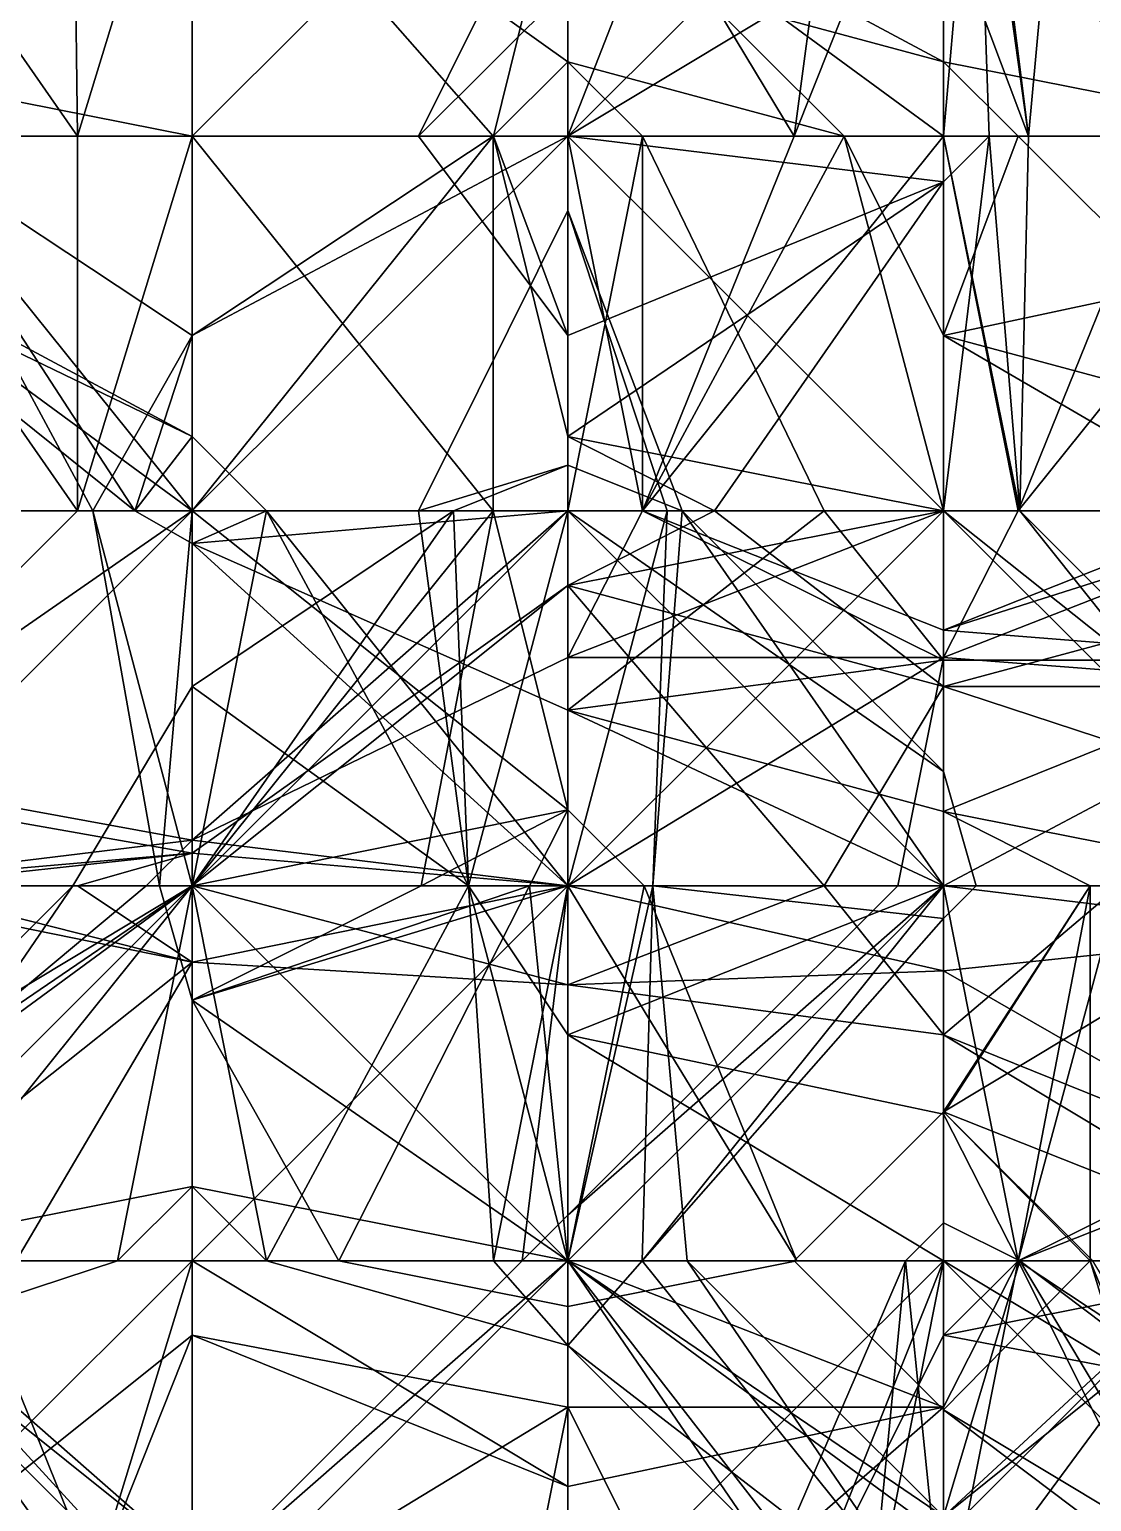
# Model space of a CAD drawing. Header units: metres. Extents: x 15 to 162, y 15 to 204.
# Drawn here: x 119.36 to 136.6, y 56.93 to 80.81 of the extents above; entities that cross this region are included whole.
import ezdxf

# ---------------------------------------------------------------- set-up
doc = ezdxf.new("R2010")
doc.units = ezdxf.units.M

msp = doc.modelspace()

# ---------------------------------------------------------------- linework, layer by layer
at = {"layer": 'fALFF_NINET_XXX_pre-post.nii', "color": 116, "linetype": 'CONTINUOUS'}
for points in [[(120.1414, 79.083336, 141.67741), (115.9, 85.166664, 145.70572), (120.062584, 85.166664, 141.67741)], [(115.9, 79.083336, 144.44263), (115.9, 85.166664, 145.70572), (120.1414, 79.083336, 141.67741)], [(120.062584, 85.166664, 141.67741), (122, 85.166664, 139.33008), (120.1414, 79.083336, 141.67741)], [(122, 85.166664, 139.33008), (122, 79.083336, 141.16353), (120.1414, 79.083336, 141.67741)], [(128.1, 79.083336, 139.33008), (122, 79.083336, 141.16353), (128.1, 85.166664, 140.11661)], [(128.1, 85.166664, 140.11661), (122, 79.083336, 141.16353), (122, 85.166664, 139.33008)], [(128.1, 81.93289, 41.322582), (134.2, 80.290344, 41.322582), (134.2, 85.166664, 43.669926)], [(128.1, 81.5023, 106.258064), (134.2, 85.166664, 104.45943), (128.1, 79.083336, 103.91071)], [(128.1, 79.083336, 103.91071), (134.2, 85.166664, 104.45943), (134.2, 79.083336, 105.658516)], [(134.2, 82.7477, 118.064514), (130.48282, 85.166664, 112.16129), (128.1, 79.083336, 114.03621)], [(128.1, 83.959656, 112.16129), (128.1, 79.083336, 114.03621), (130.48282, 85.166664, 112.16129)], [(131.7744, 79.083336, 135.7742), (128.1, 85.166664, 140.11661), (132.58717, 85.166664, 135.7742)], [(128.1, 79.083336, 139.33008), (128.1, 85.166664, 140.11661), (131.7744, 79.083336, 135.7742)], [(134.2, 85.166664, 132.63617), (134.2, 79.083336, 133.42685), (131.7744, 79.083336, 135.7742)], [(132.58717, 85.166664, 135.7742), (134.2, 85.166664, 132.63617), (131.7744, 79.083336, 135.7742)], [(134.2, 80.290344, 41.322582), (140.3, 79.083336, 43.669926), (134.2, 85.166664, 43.669926)], [(134.2, 85.166664, 43.669926), (140.3, 79.083336, 43.669926), (140.3, 85.166664, 43.197506)], [(134.73102, 85.166664, 106.258064), (134.94344, 79.083336, 106.258064), (134.2, 79.083336, 105.658516)], [(134.2, 85.166664, 104.45943), (134.73102, 85.166664, 106.258064), (134.2, 79.083336, 105.658516)], [(134.2, 82.7477, 118.064514), (135.58139, 79.083336, 112.16129), (136.13742, 85.166664, 118.064514)], [(137.8744, 79.083336, 129.87097), (134.2, 85.166664, 132.63617), (138.4414, 85.166664, 129.87097)], [(134.2, 79.083336, 133.42685), (134.2, 85.166664, 132.63617), (137.8744, 79.083336, 129.87097)], [(134.94344, 79.083336, 106.258064), (134.73102, 85.166664, 106.258064), (135.58139, 79.083336, 112.16129)], [(135.58139, 79.083336, 112.16129), (134.73102, 85.166664, 106.258064), (134.81953, 85.166664, 112.16129)], [(136.13742, 85.166664, 118.064514), (135.58139, 79.083336, 112.16129), (134.81953, 85.166664, 112.16129)], [(122, 79.083336, 30.685198), (122, 84.63709, 35.419353), (115.9, 80.290344, 29.516129)], [(122, 84.63709, 35.419353), (115.9, 83.96193, 35.419353), (115.9, 80.290344, 29.516129)], [(126.88969, 79.083336, 29.516129), (122, 84.63709, 35.419353), (122, 79.083336, 30.685198)], [(126.88969, 79.083336, 29.516129), (128.1, 80.290344, 29.516129), (122, 84.63709, 35.419353)], [(128.1, 80.290344, 29.516129), (128.1, 83.55825, 35.419353), (122, 84.63709, 35.419353)], [(125.67441, 79.083336, 106.258064), (126.89195, 79.083336, 112.16129), (128.1, 83.959656, 112.16129)], [(128.1, 81.5023, 106.258064), (125.67441, 79.083336, 106.258064), (128.1, 83.959656, 112.16129)], [(126.89195, 79.083336, 112.16129), (128.1, 79.083336, 114.03621), (128.1, 83.959656, 112.16129)], [(128.1, 83.55825, 35.419353), (128.1, 80.290344, 29.516129), (132.58717, 79.083336, 35.419353)], [(134.2, 79.083336, 40.151306), (128.1, 83.55825, 35.419353), (132.58717, 79.083336, 35.419353)], [(134.2, 79.083336, 40.151306), (134.2, 80.290344, 41.322582), (128.1, 83.55825, 35.419353)], [(134.2, 80.290344, 41.322582), (128.1, 81.93289, 41.322582), (128.1, 83.55825, 35.419353)], [(134.2, 82.7477, 118.064514), (128.1, 79.083336, 114.03621), (134.2, 79.083336, 114.50864)], [(134.2, 82.7477, 118.064514), (134.2, 79.083336, 114.50864), (135.58139, 79.083336, 112.16129)], [(128.1, 79.083336, 103.91071), (125.67441, 79.083336, 106.258064), (128.1, 81.5023, 106.258064)], [(122, 79.083336, 30.685198), (115.9, 80.290344, 29.516129), (117.11031, 79.083336, 29.516129)], [(128.1, 79.083336, 22.44163), (128.1, 80.290344, 23.612904), (126.88969, 79.083336, 23.612904)], [(126.88969, 79.083336, 23.612904), (128.1, 80.290344, 29.516129), (126.88969, 79.083336, 29.516129)], [(128.1, 80.290344, 23.612904), (128.1, 80.290344, 29.516129), (126.88969, 79.083336, 23.612904)], [(129.31032, 79.083336, 23.612904), (128.1, 80.290344, 23.612904), (128.1, 79.083336, 22.44163)], [(129.31032, 79.083336, 29.516129), (128.1, 80.290344, 23.612904), (129.31032, 79.083336, 23.612904)], [(128.1, 80.290344, 29.516129), (128.1, 80.290344, 23.612904), (129.31032, 79.083336, 29.516129)], [(132.58717, 79.083336, 35.419353), (128.1, 80.290344, 29.516129), (129.31032, 79.083336, 29.516129)], [(135.41031, 79.083336, 41.322582), (134.2, 80.290344, 41.322582), (134.2, 79.083336, 40.151306)], [(134.2, 80.290344, 41.322582), (135.41031, 79.083336, 41.322582), (140.3, 79.083336, 43.669926)], [(121.0707, 73, 17.709677), (117.11031, 79.083336, 23.612904), (115.9, 77.15121, 17.709677)], [(120.1414, 73, 141.67741), (115.9, 79.083336, 144.44263), (120.1414, 79.083336, 141.67741)], [(115.9, 73, 144.44263), (115.9, 79.083336, 144.44263), (120.1414, 73, 141.67741)], [(121.0707, 73, 17.709677), (122, 75.84956, 23.612904), (117.11031, 79.083336, 23.612904)], [(122, 75.84956, 23.612904), (120.38717, 73, 29.516129), (117.11031, 79.083336, 23.612904)], [(117.11031, 79.083336, 23.612904), (120.38717, 73, 29.516129), (117.11031, 79.083336, 29.516129)], [(122, 73, 30.852959), (122, 79.083336, 30.685198), (117.11031, 79.083336, 29.516129)], [(120.38717, 73, 29.516129), (122, 73, 30.852959), (117.11031, 79.083336, 29.516129)], [(122, 79.083336, 141.16353), (122, 73, 140.95796), (120.1414, 73, 141.67741)], [(120.1414, 79.083336, 141.67741), (122, 79.083336, 141.16353), (120.1414, 73, 141.67741)], [(122, 75.84956, 23.612904), (128.1, 79.083336, 22.44163), (126.88969, 79.083336, 23.612904)], [(122, 75.84956, 23.612904), (122, 73, 19.508316), (128.1, 79.083336, 22.44163)], [(122, 73, 19.508316), (128.1, 73, 19.5846), (128.1, 79.083336, 22.44163)], [(122, 73, 26.378098), (122, 75.84956, 23.612904), (126.88969, 79.083336, 23.612904)], [(122, 73, 26.378098), (126.88969, 79.083336, 23.612904), (126.88969, 73, 29.516129)], [(126.88969, 73, 29.516129), (126.88969, 79.083336, 29.516129), (122, 79.083336, 30.685198)], [(122, 73, 30.852959), (126.88969, 73, 29.516129), (122, 79.083336, 30.685198)], [(128.1, 73, 136.94547), (122, 73, 140.95796), (128.1, 79.083336, 139.33008)], [(128.1, 79.083336, 139.33008), (122, 73, 140.95796), (122, 79.083336, 141.16353)], [(128.1, 79.083336, 103.91071), (128.1, 75.84956, 106.258064), (125.67441, 79.083336, 106.258064)], [(125.67441, 79.083336, 106.258064), (128.1, 75.84956, 106.258064), (126.89195, 79.083336, 112.16129)], [(126.88969, 73, 29.516129), (126.88969, 79.083336, 23.612904), (126.88969, 79.083336, 29.516129)], [(128.1, 75.84956, 106.258064), (128.1, 74.20701, 112.16129), (126.89195, 79.083336, 112.16129)], [(128.1, 74.20701, 112.16129), (128.1, 79.083336, 114.03621), (126.89195, 79.083336, 112.16129)], [(129.31032, 79.083336, 23.612904), (128.1, 73, 19.5846), (132.26257, 73, 23.612904)], [(128.1, 79.083336, 22.44163), (128.1, 73, 19.5846), (129.31032, 79.083336, 23.612904)], [(128.1, 79.083336, 103.91071), (134.2, 79.083336, 105.658516), (134.2, 78.34193, 106.258064)], [(128.1, 75.84956, 106.258064), (128.1, 79.083336, 103.91071), (134.2, 78.34193, 106.258064)], [(128.1, 74.20701, 112.16129), (134.2, 73, 113.95993), (128.1, 79.083336, 114.03621)], [(128.1, 79.083336, 114.03621), (134.2, 73, 113.95993), (134.2, 79.083336, 114.50864)], [(129.31032, 73, 135.7742), (128.1, 79.083336, 139.33008), (131.7744, 79.083336, 135.7742)], [(128.1, 73, 136.94547), (128.1, 79.083336, 139.33008), (129.31032, 73, 135.7742)], [(132.26257, 73, 23.612904), (129.31032, 73, 29.516129), (129.31032, 79.083336, 23.612904)], [(129.31032, 73, 29.516129), (129.31032, 79.083336, 29.516129), (129.31032, 79.083336, 23.612904)], [(134.2, 73, 32.65416), (132.58717, 79.083336, 35.419353), (129.31032, 73, 29.516129)], [(129.31032, 73, 29.516129), (132.58717, 79.083336, 35.419353), (129.31032, 79.083336, 29.516129)], [(134.2, 79.083336, 133.42685), (134.2, 73, 131.04224), (129.31032, 73, 135.7742)], [(131.7744, 79.083336, 135.7742), (134.2, 79.083336, 133.42685), (129.31032, 73, 135.7742)], [(134.2, 73, 32.65416), (134.2, 75.84956, 35.419353), (132.58717, 79.083336, 35.419353)], [(134.2, 75.84956, 35.419353), (134.2, 79.083336, 40.151306), (132.58717, 79.083336, 35.419353)], [(135.41031, 79.083336, 41.322582), (134.2, 79.083336, 40.151306), (134.2, 75.84956, 35.419353)], [(135.41031, 79.083336, 41.322582), (134.2, 75.84956, 35.419353), (140.3, 74.20701, 41.322582)], [(134.2, 78.34193, 106.258064), (134.2, 79.083336, 105.658516), (134.94344, 79.083336, 106.258064)], [(134.2, 73, 111.44183), (134.2, 78.34193, 106.258064), (134.94344, 79.083336, 106.258064)], [(134.2, 73, 111.44183), (134.94344, 79.083336, 106.258064), (135.43906, 73, 112.16129)], [(135.43906, 73, 112.16129), (135.58139, 79.083336, 112.16129), (134.2, 79.083336, 114.50864)], [(134.2, 73, 113.95993), (135.43906, 73, 112.16129), (134.2, 79.083336, 114.50864)], [(135.41031, 73, 129.87097), (134.2, 79.083336, 133.42685), (137.8744, 79.083336, 129.87097)], [(134.2, 73, 131.04224), (134.2, 79.083336, 133.42685), (135.41031, 73, 129.87097)], [(135.43906, 73, 112.16129), (134.94344, 79.083336, 106.258064), (135.58139, 79.083336, 112.16129)], [(140.3, 74.20701, 41.322582), (140.3, 79.083336, 43.669926), (135.41031, 79.083336, 41.322582)], [(140.3, 79.083336, 127.99605), (140.3, 73, 126.73294), (135.41031, 73, 129.87097)], [(137.8744, 79.083336, 129.87097), (140.3, 79.083336, 127.99605), (135.41031, 73, 129.87097)], [(130.48282, 73, 112.16129), (128.1, 74.20701, 112.16129), (134.2, 78.34193, 106.258064)], [(128.1, 74.20701, 112.16129), (128.1, 75.84956, 106.258064), (134.2, 78.34193, 106.258064)], [(130.48282, 73, 112.16129), (134.2, 78.34193, 106.258064), (134.2, 73, 111.44183)], [(128.1, 73, 44.87846), (125.67441, 73, 47.225807), (128.1, 77.87632, 47.225807)], [(128.1, 77.87632, 47.225807), (125.67441, 73, 47.225807), (128.1, 73.7414, 53.129032)], [(129.71283, 73, 47.225807), (128.1, 73, 44.87846), (128.1, 77.87632, 47.225807)], [(129.95859, 73, 53.129032), (129.71283, 73, 47.225807), (128.1, 77.87632, 47.225807)], [(128.1, 73.7414, 53.129032), (129.95859, 73, 53.129032), (128.1, 77.87632, 47.225807)], [(122, 73, 10.635177), (115.9, 77.474915, 11.806452), (115.9, 73, 7.464026)], [(122, 74.20701, 11.806452), (115.9, 77.474915, 11.806452), (122, 73, 10.635177)], [(115.9, 77.15121, 17.709677), (115.9, 77.474915, 11.806452), (122, 74.20701, 11.806452)], [(121.0707, 73, 17.709677), (115.9, 77.15121, 17.709677), (122, 74.20701, 11.806452)], [(140.3, 74.20701, 29.516129), (140.3, 77.15121, 35.419353), (134.2, 75.84956, 35.419353)], [(140.3, 74.20701, 41.322582), (134.2, 75.84956, 35.419353), (140.3, 77.15121, 35.419353)], [(122, 75.84956, 23.612904), (122, 73, 26.378098), (120.38717, 73, 29.516129)], [(121.0707, 73, 17.709677), (122, 73, 19.508316), (122, 75.84956, 23.612904)], [(139.08969, 73, 29.516129), (134.2, 75.84956, 35.419353), (134.2, 73, 32.65416)], [(139.08969, 73, 29.516129), (140.3, 74.20701, 29.516129), (134.2, 75.84956, 35.419353)], [(121.0707, 73, 17.709677), (122, 74.20701, 11.806452), (122, 73, 14.112399)], [(123.21031, 73, 11.806452), (122, 74.20701, 11.806452), (122, 73, 10.635177)], [(123.21031, 73, 11.806452), (122, 73, 14.112399), (122, 74.20701, 11.806452)], [(128.1, 74.20701, 112.16129), (130.48282, 73, 112.16129), (134.2, 73, 113.95993)], [(125.67441, 73, 47.225807), (126.24141, 73, 53.129032), (128.1, 73.7414, 53.129032)], [(126.24141, 73, 53.129032), (128.1, 73, 53.72858), (128.1, 73.7414, 53.129032)], [(129.95859, 73, 53.129032), (128.1, 73.7414, 53.129032), (128.1, 73, 53.72858)], [(122, 66.916664, 7.464026), (122, 73, 10.635177), (115.9, 66.916664, 7.072296)], [(122, 73, 10.635177), (115.9, 73, 7.464026), (115.9, 66.916664, 7.072296)], [(122, 73, 140.95796), (115.9, 68.77018, 141.67741), (120.1414, 73, 141.67741)], [(122, 67.65807, 135.7742), (115.9, 68.77018, 141.67741), (122, 73, 140.95796)], [(115.9, 68.77018, 141.67741), (115.9, 73, 144.44263), (120.1414, 73, 141.67741)], [(120.38717, 73, 29.516129), (122, 73, 26.378098), (121.46897, 66.916664, 29.516129)], [(122, 66.916664, 30.115675), (122, 73, 30.852959), (120.38717, 73, 29.516129)], [(121.46897, 66.916664, 29.516129), (122, 66.916664, 30.115675), (120.38717, 73, 29.516129)], [(122, 73, 14.112399), (122, 72.47043, 17.709677), (121.0707, 73, 17.709677)], [(122, 72.47043, 17.709677), (122, 73, 19.508316), (121.0707, 73, 17.709677)], [(122, 73, 26.378098), (122, 66.916664, 28.916582), (121.46897, 66.916664, 29.516129)], [(123.21031, 73, 11.806452), (122, 66.916664, 7.464026), (126.48717, 66.916664, 11.806452)], [(122, 73, 10.635177), (122, 66.916664, 7.464026), (123.21031, 73, 11.806452)], [(128.1, 66.916664, 14.944483), (122, 72.47043, 17.709677), (123.21031, 73, 11.806452)], [(123.21031, 73, 11.806452), (122, 72.47043, 17.709677), (122, 73, 14.112399)], [(122, 72.47043, 17.709677), (128.1, 69.76623, 17.709677), (128.1, 73, 19.5846)], [(122, 73, 19.508316), (122, 72.47043, 17.709677), (128.1, 73, 19.5846)], [(126.88969, 73, 29.516129), (125.717186, 66.916664, 29.516129), (122, 66.916664, 28.916582)], [(122, 73, 26.378098), (126.88969, 73, 29.516129), (122, 66.916664, 28.916582)], [(126.88969, 73, 29.516129), (122, 73, 30.852959), (128.1, 68.15234, 35.419353)], [(122, 73, 30.852959), (122, 66.916664, 30.115675), (128.1, 68.15234, 35.419353)], [(122, 70.15044, 53.129032), (126.24141, 73, 53.129032), (126.48717, 66.916664, 47.225807)], [(126.24141, 73, 53.129032), (122, 70.15044, 53.129032), (122, 66.916664, 54.68983)], [(126.24141, 73, 53.129032), (122, 66.916664, 54.68983), (128.1, 73, 53.72858)], [(128.1, 73, 53.72858), (122, 66.916664, 54.68983), (128.1, 66.916664, 54.68983)], [(122, 67.65807, 135.7742), (128.1, 73, 136.94547), (128.1, 70.623695, 135.7742)], [(122, 73, 140.95796), (128.1, 73, 136.94547), (122, 67.65807, 135.7742)], [(128.1, 66.916664, 14.944483), (123.21031, 73, 11.806452), (126.48717, 66.916664, 11.806452)], [(125.67441, 73, 47.225807), (128.1, 73, 44.87846), (126.48717, 66.916664, 47.225807)], [(126.24141, 73, 53.129032), (125.67441, 73, 47.225807), (126.48717, 66.916664, 47.225807)], [(125.717186, 66.916664, 29.516129), (126.88969, 73, 29.516129), (128.1, 68.15234, 35.419353)], [(128.1, 73, 44.87846), (128.1, 66.916664, 42.49386), (126.48717, 66.916664, 47.225807)], [(132.26257, 73, 23.612904), (128.1, 73, 19.5846), (128.1, 69.76623, 17.709677)], [(132.26257, 73, 23.612904), (128.1, 69.76623, 17.709677), (134.2, 70.58104, 23.612904)], [(129.71283, 73, 47.225807), (129.48138, 66.916664, 47.225807), (128.1, 66.916664, 42.49386)], [(128.1, 73, 44.87846), (129.71283, 73, 47.225807), (128.1, 66.916664, 42.49386)], [(134.2, 68.77018, 53.129032), (129.95859, 73, 53.129032), (128.1, 73, 53.72858)], [(134.2, 68.77018, 53.129032), (128.1, 73, 53.72858), (134.2, 66.916664, 53.64293)], [(134.2, 66.916664, 53.64293), (128.1, 73, 53.72858), (128.1, 66.916664, 54.68983)], [(128.1, 71.79299, 112.16129), (130.48282, 73, 112.16129), (134.2, 73, 111.44183)], [(128.1, 71.79299, 112.16129), (134.2, 73, 111.44183), (128.1, 66.916664, 110.28637)], [(128.1, 66.916664, 110.28637), (134.2, 73, 111.44183), (134.2, 66.916664, 109.81394)], [(128.1, 71.79299, 112.16129), (134.2, 70.15044, 118.064514), (130.48282, 73, 112.16129)], [(134.2, 73, 131.04224), (128.1, 70.623695, 135.7742), (129.31032, 73, 135.7742)], [(134.2, 70.623695, 129.87097), (128.1, 70.623695, 135.7742), (134.2, 73, 131.04224)], [(128.1, 70.623695, 135.7742), (128.1, 73, 136.94547), (129.31032, 73, 135.7742)], [(134.2, 70.58104, 23.612904), (134.2, 71.06787, 29.516129), (129.31032, 73, 29.516129)], [(132.26257, 73, 23.612904), (134.2, 70.58104, 23.612904), (129.31032, 73, 29.516129)], [(134.2, 71.06787, 29.516129), (134.2, 73, 32.65416), (129.31032, 73, 29.516129)], [(134.2, 66.916664, 52.529488), (129.48138, 66.916664, 47.225807), (129.95859, 73, 53.129032)], [(129.48138, 66.916664, 47.225807), (129.71283, 73, 47.225807), (129.95859, 73, 53.129032)], [(134.2, 66.916664, 52.529488), (129.95859, 73, 53.129032), (134.2, 68.77018, 53.129032)], [(130.48282, 73, 112.16129), (134.2, 70.15044, 118.064514), (134.2, 73, 113.95993)], [(140.3, 73, 28.344852), (139.08969, 73, 29.516129), (134.2, 71.06787, 29.516129)], [(140.3, 73, 28.344852), (134.2, 71.06787, 29.516129), (140.3, 70.58104, 23.612904)], [(134.2, 71.06787, 29.516129), (139.08969, 73, 29.516129), (134.2, 73, 32.65416)], [(135.43906, 73, 112.16129), (140.3, 66.916664, 110.36265), (134.2, 73, 111.44183)], [(134.2, 73, 111.44183), (140.3, 66.916664, 110.36265), (134.2, 66.916664, 109.81394)], [(134.2, 73, 113.95993), (140.3, 68.15234, 112.16129), (135.43906, 73, 112.16129)], [(134.2, 73, 113.95993), (134.2, 70.15044, 118.064514), (140.3, 68.15234, 112.16129)], [(140.3, 73, 126.73294), (134.2, 70.623695, 129.87097), (135.41031, 73, 129.87097)], [(140.3, 70.15044, 123.96774), (134.2, 70.623695, 129.87097), (140.3, 73, 126.73294)], [(134.2, 70.623695, 129.87097), (134.2, 73, 131.04224), (135.41031, 73, 129.87097)], [(135.43906, 73, 112.16129), (140.3, 68.15234, 112.16129), (140.3, 66.916664, 110.36265)], [(128.1, 66.916664, 14.944483), (128.1, 69.76623, 17.709677), (122, 72.47043, 17.709677)], [(128.1, 71.79299, 112.16129), (128.1, 66.916664, 110.28637), (122, 67.44624, 112.16129)], [(128.1, 71.79299, 112.16129), (122, 67.44624, 112.16129), (122, 66.916664, 113.36038)], [(128.1, 66.916664, 114.03621), (128.1, 71.79299, 112.16129), (122, 66.916664, 113.36038)], [(128.1, 71.79299, 112.16129), (132.26257, 66.916664, 118.064514), (134.2, 70.15044, 118.064514)], [(128.1, 71.79299, 112.16129), (128.1, 66.916664, 114.03621), (132.26257, 66.916664, 118.064514)], [(134.2, 70.15044, 118.064514), (140.3, 71.79299, 118.064514), (140.3, 68.15234, 112.16129)], [(134.2, 70.15044, 118.064514), (140.3, 70.15044, 123.96774), (140.3, 71.79299, 118.064514)], [(140.3, 70.58104, 23.612904), (134.2, 71.06787, 29.516129), (134.2, 70.58104, 23.612904)], [(128.1, 70.623695, 135.7742), (128.1, 66.916664, 135.05473), (122, 67.65807, 135.7742)], [(134.2, 70.623695, 129.87097), (128.1, 66.916664, 135.05473), (128.1, 70.623695, 135.7742)], [(134.2, 70.623695, 129.87097), (133.45656, 66.916664, 129.87097), (128.1, 66.916664, 135.05473)], [(134.2, 70.58104, 23.612904), (128.1, 69.76623, 17.709677), (134.2, 68.12368, 17.709677)], [(134.2, 66.916664, 128.07233), (133.45656, 66.916664, 129.87097), (134.2, 70.623695, 129.87097)], [(140.3, 70.15044, 123.96774), (134.2, 66.916664, 128.07233), (134.2, 70.623695, 129.87097)], [(140.3, 66.916664, 18.90877), (140.3, 70.58104, 23.612904), (134.2, 68.12368, 17.709677)], [(140.3, 70.58104, 23.612904), (134.2, 70.58104, 23.612904), (134.2, 68.12368, 17.709677)], [(122, 66.916664, 51.568233), (120.062584, 66.916664, 53.129032), (122, 70.15044, 53.129032)], [(120.062584, 66.916664, 53.129032), (122, 66.916664, 54.68983), (122, 70.15044, 53.129032)], [(122, 70.15044, 53.129032), (126.48717, 66.916664, 47.225807), (122, 66.916664, 51.568233)], [(132.26257, 66.916664, 118.064514), (134.2, 66.916664, 121.202545), (134.2, 70.15044, 118.064514)], [(134.2, 66.916664, 121.202545), (137.05737, 66.916664, 123.96774), (140.3, 70.15044, 123.96774)], [(134.2, 66.916664, 121.202545), (140.3, 70.15044, 123.96774), (134.2, 70.15044, 118.064514)], [(140.3, 70.15044, 123.96774), (137.05737, 66.916664, 123.96774), (134.2, 66.916664, 128.07233)], [(134.2, 66.916664, 15.403729), (128.1, 69.76623, 17.709677), (128.1, 66.916664, 14.944483)], [(134.2, 68.12368, 17.709677), (128.1, 69.76623, 17.709677), (134.2, 66.916664, 15.403729)], [(122, 67.65807, 135.7742), (115.9, 66.916664, 140.95796), (115.9, 68.77018, 141.67741)], [(134.73102, 66.916664, 53.129032), (134.2, 66.916664, 52.529488), (134.2, 68.77018, 53.129032)], [(134.73102, 66.916664, 53.129032), (134.2, 68.77018, 53.129032), (134.2, 66.916664, 53.64293)], [(115.9, 66.916664, 109.39609), (122, 67.44624, 112.16129), (115.9, 68.525085, 106.258064)], [(117.10805, 66.916664, 106.258064), (115.9, 68.525085, 106.258064), (122, 67.44624, 112.16129)], [(127.48047, 66.916664, 35.419353), (128.1, 68.15234, 35.419353), (122, 66.916664, 30.115675)], [(125.717186, 66.916664, 29.516129), (128.1, 68.15234, 35.419353), (128.1, 66.916664, 31.822077)], [(127.48047, 66.916664, 35.419353), (128.1, 66.916664, 39.016632), (128.1, 68.15234, 35.419353)], [(128.1, 66.916664, 31.822077), (128.1, 68.15234, 35.419353), (129.33907, 66.916664, 35.419353)], [(129.33907, 66.916664, 35.419353), (128.1, 68.15234, 35.419353), (128.1, 66.916664, 39.016632)], [(136.58281, 66.916664, 17.709677), (134.2, 68.12368, 17.709677), (134.2, 66.916664, 15.403729)], [(140.3, 66.916664, 18.90877), (134.2, 68.12368, 17.709677), (136.58281, 66.916664, 17.709677)], [(122, 67.65807, 135.7742), (121.25656, 66.916664, 135.7742), (115.9, 66.916664, 140.95796)], [(122, 66.916664, 135.05473), (121.25656, 66.916664, 135.7742), (122, 67.65807, 135.7742)], [(128.1, 66.916664, 135.05473), (122, 66.916664, 135.05473), (122, 67.65807, 135.7742)], [(115.9, 66.916664, 109.39609), (120.1414, 66.916664, 112.16129), (122, 67.44624, 112.16129)], [(122, 66.916664, 111.64739), (117.10805, 66.916664, 106.258064), (122, 67.44624, 112.16129)], [(120.1414, 66.916664, 112.16129), (122, 66.916664, 113.36038), (122, 67.44624, 112.16129)], [(128.1, 66.916664, 110.28637), (122, 66.916664, 111.64739), (122, 67.44624, 112.16129)], [(122, 60.833332, 10.635177), (122, 66.916664, 7.464026), (115.9, 60.833332, 7.072296)], [(122, 66.916664, 7.464026), (115.9, 66.916664, 7.072296), (115.9, 60.833332, 7.072296)], [(117.10805, 60.833332, 47.225807), (115.9, 63.252293, 47.225807), (122, 66.916664, 51.568233)], [(120.062584, 66.916664, 53.129032), (122, 66.916664, 51.568233), (115.9, 62.76546, 53.129032)], [(115.9, 63.252293, 47.225807), (115.9, 62.76546, 53.129032), (122, 66.916664, 51.568233)], [(120.062584, 66.916664, 53.129032), (115.9, 62.76546, 53.129032), (115.9, 60.833332, 57.86098)], [(120.062584, 66.916664, 53.129032), (115.9, 60.833332, 57.86098), (122, 66.916664, 54.68983)], [(122, 62.040344, 53.129032), (122, 66.916664, 54.68983), (115.9, 60.833332, 57.86098)], [(115.9, 66.916664, 109.39609), (115.9, 60.833332, 110.99002), (122, 65.68099, 112.16129)], [(115.9, 66.916664, 109.39609), (122, 65.68099, 112.16129), (120.1414, 66.916664, 112.16129)], [(115.9, 62.441753, 135.7742), (121.25656, 66.916664, 135.7742), (122, 66.916664, 135.05473)], [(115.9, 62.441753, 135.7742), (122, 66.916664, 135.05473), (115.9, 60.833332, 134.2134)], [(115.9, 60.833332, 134.2134), (122, 66.916664, 135.05473), (122, 60.833332, 135.05473)], [(115.9, 62.441753, 135.7742), (115.9, 66.916664, 140.95796), (121.25656, 66.916664, 135.7742)], [(120.78969, 60.833332, 53.129032), (117.10805, 60.833332, 47.225807), (122, 66.916664, 51.568233)], [(122, 66.916664, 111.64739), (122, 65.68099, 112.16129), (117.10805, 66.916664, 106.258064)], [(119.142624, 60.833332, 106.258064), (117.10805, 66.916664, 106.258064), (122, 65.68099, 112.16129)], [(122, 65.68099, 112.16129), (122, 66.916664, 113.36038), (120.1414, 66.916664, 112.16129)], [(120.78969, 60.833332, 53.129032), (122, 66.916664, 51.568233), (122, 62.040344, 53.129032)], [(122, 66.916664, 28.916582), (122, 65.06315, 29.516129), (121.46897, 66.916664, 29.516129)], [(122, 65.06315, 29.516129), (122, 66.916664, 30.115675), (121.46897, 66.916664, 29.516129)], [(126.48717, 66.916664, 11.806452), (122, 66.916664, 7.464026), (128.1, 60.833332, 8.250572)], [(122, 66.916664, 7.464026), (122, 60.833332, 10.635177), (128.1, 60.833332, 8.250572)], [(122, 65.06315, 29.516129), (122, 66.916664, 28.916582), (125.717186, 66.916664, 29.516129)], [(128.1, 66.916664, 31.822077), (128.1, 60.833332, 33.620716), (122, 65.06315, 29.516129)], [(128.1, 66.916664, 31.822077), (122, 65.06315, 29.516129), (125.717186, 66.916664, 29.516129)], [(122, 66.916664, 30.115675), (122, 65.06315, 29.516129), (127.48047, 66.916664, 35.419353)], [(124.38281, 60.833332, 35.419353), (127.48047, 66.916664, 35.419353), (122, 65.06315, 29.516129)], [(122, 66.916664, 51.568233), (123.21031, 60.833332, 53.129032), (122, 62.040344, 53.129032)], [(122, 66.916664, 51.568233), (126.48717, 66.916664, 47.225807), (123.21031, 60.833332, 53.129032)], [(122, 62.040344, 53.129032), (128.1, 60.833332, 54.68983), (122, 66.916664, 54.68983)], [(122, 66.916664, 54.68983), (128.1, 60.833332, 54.68983), (128.1, 66.916664, 54.68983)], [(122, 66.916664, 111.64739), (128.1, 66.916664, 110.28637), (128.1, 65.30825, 112.16129)], [(122, 65.68099, 112.16129), (122, 66.916664, 111.64739), (128.1, 65.30825, 112.16129)], [(122, 65.68099, 112.16129), (128.1, 65.30825, 112.16129), (128.1, 66.916664, 114.03621)], [(122, 66.916664, 113.36038), (122, 65.68099, 112.16129), (128.1, 66.916664, 114.03621)], [(127.35656, 60.833332, 129.87097), (122, 60.833332, 135.05473), (128.1, 66.916664, 135.05473)], [(122, 60.833332, 135.05473), (122, 66.916664, 135.05473), (128.1, 66.916664, 135.05473)], [(126.48717, 66.916664, 47.225807), (126.89195, 60.833332, 47.225807), (123.21031, 60.833332, 53.129032)], [(124.38281, 60.833332, 35.419353), (128.1, 60.833332, 39.016632), (127.48047, 66.916664, 35.419353)], [(126.48717, 66.916664, 11.806452), (128.1, 60.833332, 8.250572), (128.1, 64.4977, 11.806452)], [(128.1, 64.4977, 11.806452), (128.1, 66.916664, 14.944483), (126.48717, 66.916664, 11.806452)], [(126.48717, 66.916664, 47.225807), (128.1, 66.916664, 42.49386), (126.89195, 60.833332, 47.225807)], [(128.1, 66.916664, 42.49386), (128.1, 60.833332, 42.49386), (126.89195, 60.833332, 47.225807)], [(127.35656, 60.833332, 129.87097), (128.1, 66.916664, 135.05473), (128.1, 61.574738, 129.87097)], [(128.1, 60.833332, 39.016632), (128.1, 66.916664, 39.016632), (127.48047, 66.916664, 35.419353)], [(128.1, 64.4977, 11.806452), (134.2, 63.209637, 11.806452), (134.2, 66.916664, 15.403729)], [(128.1, 66.916664, 14.944483), (128.1, 64.4977, 11.806452), (134.2, 66.916664, 15.403729)], [(129.33907, 66.916664, 35.419353), (131.81718, 60.833332, 35.419353), (128.1, 60.833332, 33.620716)], [(128.1, 66.916664, 31.822077), (129.33907, 66.916664, 35.419353), (128.1, 60.833332, 33.620716)], [(131.81718, 60.833332, 35.419353), (129.33907, 66.916664, 35.419353), (128.1, 66.916664, 39.016632)], [(128.1, 60.833332, 39.016632), (131.81718, 60.833332, 35.419353), (128.1, 66.916664, 39.016632)], [(129.48138, 66.916664, 47.225807), (130.03741, 60.833332, 47.225807), (128.1, 60.833332, 42.49386)], [(128.1, 66.916664, 42.49386), (129.48138, 66.916664, 47.225807), (128.1, 60.833332, 42.49386)], [(129.30804, 60.833332, 53.129032), (134.2, 66.916664, 53.64293), (128.1, 60.833332, 54.68983)], [(128.1, 60.833332, 54.68983), (134.2, 66.916664, 53.64293), (128.1, 66.916664, 54.68983)], [(128.1, 66.916664, 110.28637), (134.2, 66.916664, 109.81394), (134.2, 65.53905, 112.16129)], [(128.1, 65.30825, 112.16129), (128.1, 66.916664, 110.28637), (134.2, 65.53905, 112.16129)], [(132.26257, 66.916664, 118.064514), (128.1, 66.916664, 114.03621), (128.1, 65.30825, 112.16129)], [(132.26257, 66.916664, 118.064514), (128.1, 65.30825, 112.16129), (134.2, 64.4977, 118.064514)], [(128.1, 61.574738, 129.87097), (133.45656, 66.916664, 129.87097), (134.2, 66.916664, 128.07233)], [(128.1, 61.574738, 129.87097), (134.2, 66.916664, 128.07233), (128.1, 60.833332, 129.27142)], [(128.1, 60.833332, 129.27142), (134.2, 66.916664, 128.07233), (134.2, 60.833332, 125.139015)], [(128.1, 61.574738, 129.87097), (128.1, 66.916664, 135.05473), (133.45656, 66.916664, 129.87097)], [(134.2, 66.38709, 53.129032), (129.30804, 60.833332, 53.129032), (129.48138, 66.916664, 47.225807)], [(129.30804, 60.833332, 53.129032), (130.03741, 60.833332, 47.225807), (129.48138, 66.916664, 47.225807)], [(129.30804, 60.833332, 53.129032), (134.2, 66.38709, 53.129032), (134.2, 66.916664, 53.64293)], [(134.2, 66.38709, 53.129032), (129.48138, 66.916664, 47.225807), (134.2, 66.916664, 52.529488)], [(134.2, 64.4977, 118.064514), (134.2, 66.916664, 121.202545), (132.26257, 66.916664, 118.064514)], [(134.2, 63.209637, 11.806452), (136.58281, 66.916664, 17.709677), (134.2, 66.916664, 15.403729)], [(134.2, 63.209637, 11.806452), (135.41031, 60.833332, 11.806452), (136.58281, 66.916664, 17.709677)], [(140.3, 60.833332, 18.90877), (140.3, 66.916664, 18.90877), (134.2, 63.252293, 23.612904)], [(140.3, 66.916664, 18.90877), (136.58281, 66.916664, 17.709677), (134.2, 63.252293, 23.612904)], [(136.58281, 66.916664, 17.709677), (136.58281, 60.833332, 17.709677), (134.2, 63.252293, 23.612904)], [(134.2, 66.916664, 52.529488), (134.73102, 66.916664, 53.129032), (134.2, 66.38709, 53.129032)], [(134.2, 66.38709, 53.129032), (134.73102, 66.916664, 53.129032), (134.2, 66.916664, 53.64293)], [(134.2, 66.916664, 109.81394), (140.3, 66.916664, 110.36265), (140.3, 66.17526, 112.16129)], [(134.2, 65.53905, 112.16129), (134.2, 66.916664, 109.81394), (140.3, 66.17526, 112.16129)], [(140.3, 60.833332, 119.23579), (137.05737, 66.916664, 123.96774), (134.2, 64.4977, 118.064514)], [(134.2, 66.916664, 121.202545), (134.2, 64.4977, 118.064514), (137.05737, 66.916664, 123.96774)], [(135.41031, 60.833332, 123.96774), (134.2, 66.916664, 128.07233), (137.05737, 66.916664, 123.96774)], [(134.2, 60.833332, 125.139015), (134.2, 66.916664, 128.07233), (135.41031, 60.833332, 123.96774)], [(135.41031, 60.833332, 11.806452), (136.58281, 60.833332, 17.709677), (136.58281, 66.916664, 17.709677)], [(140.3, 60.833332, 119.23579), (135.41031, 60.833332, 123.96774), (137.05737, 66.916664, 123.96774)], [(140.3, 66.17526, 112.16129), (140.3, 62.040344, 118.064514), (134.2, 65.53905, 112.16129)], [(115.9, 60.833332, 110.99002), (119.142624, 60.833332, 106.258064), (122, 65.68099, 112.16129)], [(134.2, 64.4977, 118.064514), (128.1, 65.30825, 112.16129), (134.2, 65.53905, 112.16129)], [(134.2, 65.53905, 112.16129), (140.3, 62.040344, 118.064514), (134.2, 64.4977, 118.064514)], [(128.1, 60.833332, 33.620716), (124.38281, 60.833332, 35.419353), (122, 65.06315, 29.516129)], [(134.2, 60.833332, 10.635177), (128.1, 64.4977, 11.806452), (128.1, 60.833332, 8.250572)], [(134.2, 63.209637, 11.806452), (128.1, 64.4977, 11.806452), (134.2, 60.833332, 10.635177)], [(140.3, 60.833332, 119.23579), (134.2, 64.4977, 118.064514), (140.3, 62.040344, 118.064514)], [(134.2, 60.833332, 18.880953), (131.7744, 60.833332, 23.612904), (134.2, 63.252293, 23.612904)], [(131.7744, 60.833332, 23.612904), (134.2, 60.833332, 25.48783), (134.2, 63.252293, 23.612904)], [(140.3, 60.833332, 18.90877), (134.2, 63.252293, 23.612904), (136.6256, 60.833332, 23.612904)], [(134.2, 60.833332, 18.880953), (134.2, 63.252293, 23.612904), (136.58281, 60.833332, 17.709677)], [(136.6256, 60.833332, 23.612904), (134.2, 63.252293, 23.612904), (134.2, 60.833332, 25.48783)], [(135.41031, 60.833332, 11.806452), (134.2, 63.209637, 11.806452), (134.2, 60.833332, 10.635177)], [(140.3, 60.833332, 34.250286), (135.41031, 60.833332, 35.419353), (140.3, 63.252293, 35.419353)], [(140.3, 63.252293, 35.419353), (135.41031, 60.833332, 35.419353), (140.3, 62.76546, 41.322582)], [(135.41031, 60.833332, 35.419353), (138.68716, 60.833332, 41.322582), (140.3, 62.76546, 41.322582)], [(120.78969, 60.833332, 53.129032), (122, 62.040344, 53.129032), (115.9, 60.833332, 57.86098)], [(122, 62.040344, 53.129032), (123.21031, 60.833332, 53.129032), (128.1, 60.833332, 54.68983)], [(128.1, 60.833332, 129.27142), (127.35656, 60.833332, 129.87097), (128.1, 61.574738, 129.87097)], [(134.2, 60.833332, 75.84261), (133.58047, 60.833332, 76.741936), (134.2, 61.45117, 76.741936)], [(133.58047, 60.833332, 76.741936), (134.2, 60.833332, 77.46139), (134.2, 61.45117, 76.741936)], [(135.43906, 60.833332, 76.741936), (134.2, 60.833332, 75.84261), (134.2, 61.45117, 76.741936)], [(135.43906, 60.833332, 76.741936), (134.2, 61.45117, 76.741936), (134.2, 60.833332, 77.46139)], [(122, 59.62632, 11.806452), (122, 60.833332, 10.635177), (115.9, 54.75, 7.77815)], [(122, 60.833332, 10.635177), (115.9, 60.833332, 7.072296), (115.9, 54.75, 7.77815)], [(120.78969, 60.833332, 53.129032), (115.9, 59.224915, 53.129032), (117.10805, 60.833332, 47.225807)], [(120.78969, 60.833332, 53.129032), (115.9, 60.833332, 57.86098), (115.9, 59.224915, 53.129032)], [(118.32559, 60.833332, 70.83871), (120.78969, 54.75, 70.83871), (115.9, 54.75, 68.96379)], [(122, 55.95474, 76.741936), (116.43102, 60.833332, 76.741936), (115.9, 60.833332, 77.25583)], [(122, 55.95474, 76.741936), (115.9, 60.833332, 77.25583), (122, 54.75, 79.87997)], [(122, 54.75, 79.87997), (115.9, 60.833332, 77.25583), (115.9, 54.75, 79.08928)], [(120.1414, 54.75, 129.87097), (115.9, 54.75, 132.63617), (122, 60.833332, 135.05473)], [(115.9, 54.75, 132.63617), (115.9, 60.833332, 134.2134), (122, 60.833332, 135.05473)], [(122, 54.75, 72.00999), (116.43102, 60.833332, 76.741936), (122, 55.95474, 76.741936)], [(122, 54.75, 72.00999), (120.78969, 54.75, 70.83871), (116.43102, 60.833332, 76.741936)], [(120.78969, 54.75, 70.83871), (118.32559, 60.833332, 70.83871), (116.43102, 60.833332, 76.741936)], [(120.1414, 54.75, 129.87097), (122, 60.833332, 135.05473), (122, 55.491405, 129.87097)], [(122, 60.833332, 10.635177), (128.1, 57.16896, 11.806452), (128.1, 60.833332, 8.250572)], [(122, 59.62632, 11.806452), (128.1, 57.16896, 11.806452), (122, 60.833332, 10.635177)], [(122, 55.491405, 129.87097), (127.35656, 60.833332, 129.87097), (128.1, 60.833332, 129.27142)], [(122, 55.491405, 129.87097), (128.1, 60.833332, 129.27142), (122, 54.75, 129.27142)], [(122, 54.75, 129.27142), (128.1, 60.833332, 129.27142), (128.1, 54.75, 127.52362)], [(122, 55.491405, 129.87097), (122, 60.833332, 135.05473), (127.35656, 60.833332, 129.87097)], [(128.1, 59.455715, 47.225807), (128.1, 59.455715, 53.129032), (123.21031, 60.833332, 53.129032)], [(126.89195, 60.833332, 47.225807), (128.1, 59.455715, 47.225807), (123.21031, 60.833332, 53.129032)], [(128.1, 59.455715, 53.129032), (128.1, 60.833332, 54.68983), (123.21031, 60.833332, 53.129032)], [(128.1, 60.833332, 33.620716), (128.1, 60.091927, 35.419353), (124.38281, 60.833332, 35.419353)], [(128.1, 60.091927, 35.419353), (128.1, 60.833332, 39.016632), (124.38281, 60.833332, 35.419353)], [(128.1, 60.833332, 42.49386), (128.1, 59.455715, 47.225807), (126.89195, 60.833332, 47.225807)], [(128.1, 60.833332, 8.250572), (134.2, 58.45703, 11.806452), (134.2, 60.833332, 10.635177)], [(128.1, 57.16896, 11.806452), (134.2, 58.45703, 11.806452), (128.1, 60.833332, 8.250572)], [(128.1, 60.091927, 35.419353), (128.1, 60.833332, 33.620716), (131.81718, 60.833332, 35.419353)], [(131.81718, 60.833332, 35.419353), (128.1, 60.833332, 39.016632), (128.1, 60.091927, 35.419353)], [(134.2, 56.682125, 47.225807), (134.2, 56.358418, 41.322582), (128.1, 60.833332, 42.49386)], [(134.2, 56.682125, 47.225807), (128.1, 60.833332, 42.49386), (130.03741, 60.833332, 47.225807)], [(134.2, 56.358418, 41.322582), (132.26257, 54.75, 41.322582), (128.1, 60.833332, 42.49386)], [(128.1, 59.455715, 47.225807), (128.1, 60.833332, 42.49386), (132.8186, 54.75, 47.225807)], [(132.26257, 54.75, 41.322582), (132.8186, 54.75, 47.225807), (128.1, 60.833332, 42.49386)], [(129.30804, 60.833332, 53.129032), (128.1, 59.455715, 53.129032), (134.2, 54.75, 49.57315)], [(128.1, 59.455715, 53.129032), (129.30804, 60.833332, 53.129032), (128.1, 60.833332, 54.68983)], [(131.7744, 54.75, 123.96774), (128.1, 54.75, 127.52362), (134.2, 60.833332, 125.139015)], [(128.1, 54.75, 127.52362), (128.1, 60.833332, 129.27142), (134.2, 60.833332, 125.139015)], [(130.03741, 60.833332, 47.225807), (129.30804, 60.833332, 53.129032), (134.2, 54.75, 49.57315)], [(130.03741, 60.833332, 47.225807), (134.2, 54.75, 49.57315), (134.2, 56.682125, 47.225807)], [(133.58047, 60.833332, 76.741936), (132.99196, 54.75, 70.83871), (130.95737, 54.75, 76.741936)], [(130.95737, 54.75, 76.741936), (134.2, 54.75, 78.302734), (133.58047, 60.833332, 76.741936)], [(134.2, 58.41437, 23.612904), (131.7744, 60.833332, 23.612904), (134.2, 60.833332, 18.880953)], [(134.2, 58.41437, 23.612904), (134.2, 60.833332, 25.48783), (131.7744, 60.833332, 23.612904)], [(131.7744, 54.75, 123.96774), (134.2, 60.833332, 125.139015), (134.2, 59.62632, 123.96774)], [(134.2, 60.833332, 75.84261), (134.2, 56.682125, 70.83871), (132.99196, 54.75, 70.83871)], [(134.2, 60.833332, 75.84261), (132.99196, 54.75, 70.83871), (133.58047, 60.833332, 76.741936)], [(134.2, 54.75, 78.302734), (134.2, 60.833332, 77.46139), (133.58047, 60.833332, 76.741936)], [(134.2, 58.45703, 11.806452), (135.41031, 60.833332, 11.806452), (134.2, 60.833332, 10.635177)], [(134.2, 54.75, 13.605091), (135.41031, 60.833332, 11.806452), (134.2, 58.45703, 11.806452)], [(134.2, 54.75, 13.605091), (138.4414, 54.75, 17.709677), (135.41031, 60.833332, 11.806452)], [(139.06094, 54.75, 23.612904), (134.2, 58.41437, 23.612904), (136.58281, 60.833332, 17.709677)], [(136.58281, 60.833332, 17.709677), (134.2, 58.41437, 23.612904), (134.2, 60.833332, 18.880953)], [(134.2, 58.41437, 23.612904), (140.3, 54.75, 24.21245), (134.2, 60.833332, 25.48783)], [(136.6256, 60.833332, 23.612904), (134.2, 60.833332, 25.48783), (140.3, 54.75, 24.21245)], [(140.3, 57.59956, 35.419353), (134.2, 54.75, 38.18455), (138.68716, 60.833332, 41.322582)], [(134.2, 54.75, 38.18455), (134.2, 56.358418, 41.322582), (138.68716, 60.833332, 41.322582)], [(134.2, 56.682125, 47.225807), (138.68716, 60.833332, 41.322582), (134.2, 56.358418, 41.322582)], [(139.3707, 60.833332, 47.225807), (138.68716, 60.833332, 41.322582), (134.2, 56.682125, 47.225807)], [(134.2, 56.682125, 47.225807), (140.3, 56.358418, 53.129032), (139.3707, 60.833332, 47.225807)], [(134.2, 56.682125, 70.83871), (134.2, 60.833332, 75.84261), (135.43906, 60.833332, 76.741936)], [(139.08969, 54.75, 70.83871), (134.2, 56.682125, 70.83871), (135.43906, 60.833332, 76.741936)], [(140.3, 57.16896, 76.741936), (135.43906, 60.833332, 76.741936), (134.2, 60.833332, 77.46139)], [(140.3, 57.16896, 76.741936), (134.2, 60.833332, 77.46139), (140.3, 54.75, 78.078766)], [(140.3, 54.75, 78.078766), (134.2, 60.833332, 77.46139), (134.2, 54.75, 78.302734)], [(140.3, 60.833332, 119.23579), (134.2, 59.62632, 123.96774), (135.41031, 60.833332, 123.96774)], [(140.3, 58.45703, 118.064514), (134.2, 59.62632, 123.96774), (140.3, 60.833332, 119.23579)], [(134.2, 59.62632, 123.96774), (134.2, 60.833332, 125.139015), (135.41031, 60.833332, 123.96774)], [(138.4414, 54.75, 17.709677), (136.58281, 60.833332, 17.709677), (135.41031, 60.833332, 11.806452)], [(140.3, 60.833332, 34.250286), (140.3, 57.59956, 35.419353), (135.41031, 60.833332, 35.419353)], [(140.3, 57.59956, 35.419353), (138.68716, 60.833332, 41.322582), (135.41031, 60.833332, 35.419353)], [(139.08969, 54.75, 70.83871), (135.43906, 60.833332, 76.741936), (140.3, 57.16896, 76.741936)], [(139.06094, 54.75, 23.612904), (136.58281, 60.833332, 17.709677), (138.4414, 54.75, 17.709677)], [(122, 59.62632, 11.806452), (115.9, 54.75, 7.77815), (120.062584, 54.75, 11.806452)], [(120.062584, 54.75, 11.806452), (122, 54.75, 13.367252), (122, 59.62632, 11.806452)], [(122, 54.75, 13.367252), (128.1, 58.45703, 17.709677), (122, 59.62632, 11.806452)], [(122, 59.62632, 11.806452), (128.1, 58.45703, 17.709677), (128.1, 57.16896, 11.806452)], [(134.2, 54.75, 121.62039), (131.7744, 54.75, 123.96774), (134.2, 59.62632, 123.96774)], [(140.3, 58.45703, 118.064514), (134.2, 54.75, 121.62039), (134.2, 59.62632, 123.96774)], [(132.8186, 54.75, 47.225807), (134.2, 54.75, 49.57315), (128.1, 59.455715, 47.225807)], [(128.1, 59.455715, 53.129032), (128.1, 59.455715, 47.225807), (134.2, 54.75, 49.57315)], [(122, 54.75, 13.367252), (127.35656, 54.75, 17.709677), (128.1, 58.45703, 17.709677)], [(127.35656, 54.75, 17.709677), (128.1, 54.75, 18.309223), (128.1, 58.45703, 17.709677)], [(129.95859, 54.75, 17.709677), (134.2, 58.45703, 11.806452), (128.1, 58.45703, 17.709677)], [(128.1, 58.45703, 17.709677), (134.2, 58.45703, 11.806452), (128.1, 57.16896, 11.806452)], [(129.95859, 54.75, 17.709677), (128.1, 58.45703, 17.709677), (128.1, 54.75, 18.309223)], [(129.95859, 54.75, 17.709677), (134.2, 54.75, 13.605091), (134.2, 58.45703, 11.806452)], [(140.3, 58.45703, 118.064514), (139.06094, 54.75, 118.064514), (134.2, 54.75, 121.62039)], [(134.2, 58.41437, 23.612904), (139.06094, 54.75, 23.612904), (140.3, 54.75, 24.21245)], [(140.3, 57.59956, 35.419353), (140.3, 54.75, 38.18455), (134.2, 54.75, 38.18455)]]:
    msp.add_3dface(points, dxfattribs=at)

doc.saveas('drawing.dxf')
